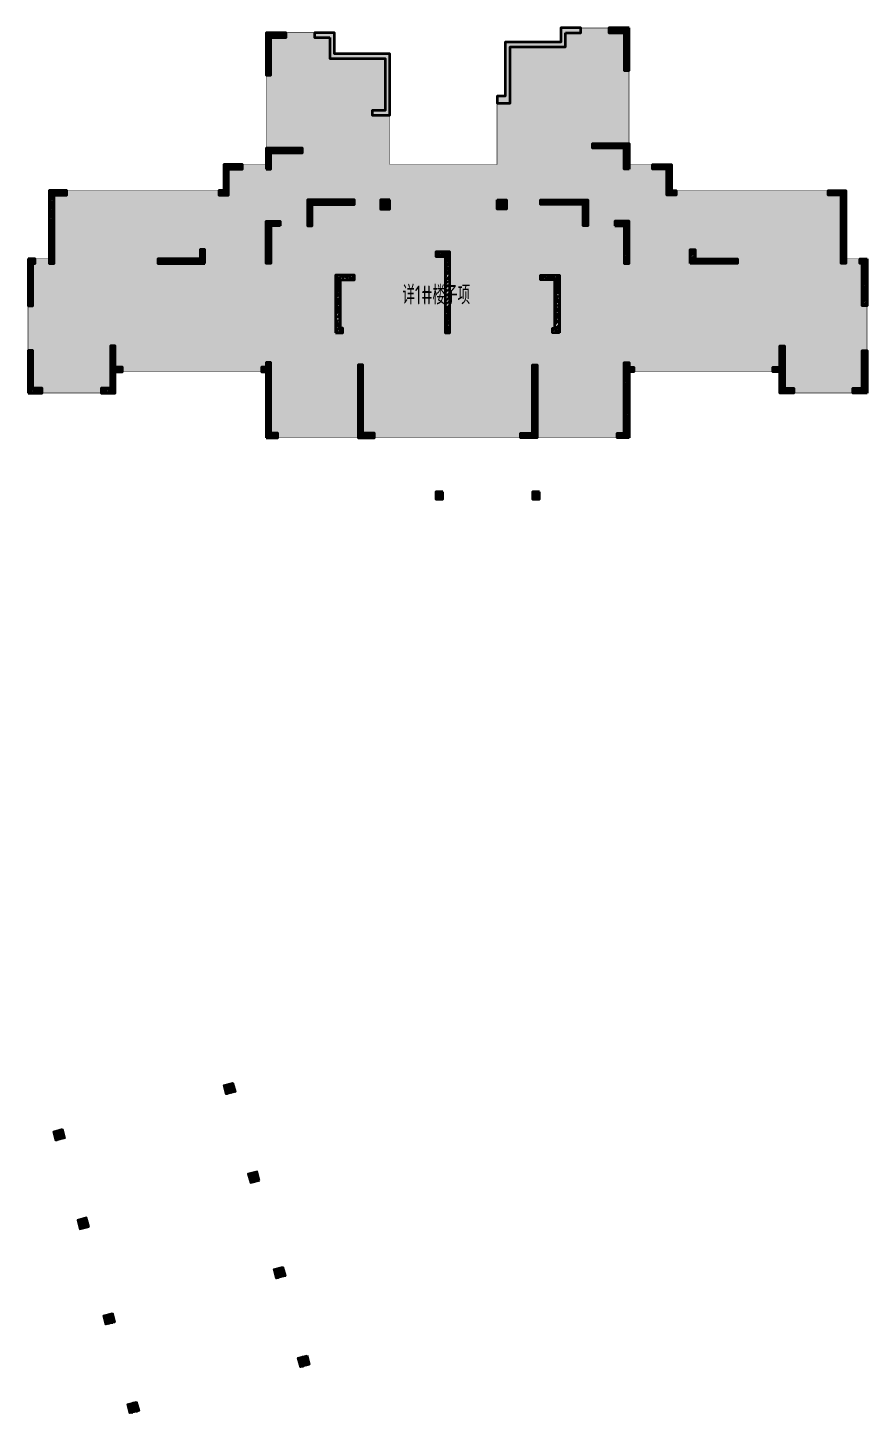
# Model space of a CAD drawing. Extents: x 923964 to 1204934, y 804567 to 1705037.
# Drawn here: x 925709 to 961334, y 865311 to 924137 of the extents above; entities that cross this region are included whole.
import ezdxf
from ezdxf.enums import TextEntityAlignment as Align

# ---------------------------------------------------------------- set-up
doc = ezdxf.new("R2010")
doc.units = 0
doc.header["$LTSCALE"] = 500
for name, color, linetype in [('S_COLU', 2, 'CONTINUOUS'), ('S_COLU_HACH', 15, 'CONTINUOUS'), ('S_WALL', 2, 'CONTINUOUS'), ('S_WALL_HACH', 30, 'CONTINUOUS'), ('S_WALL_OTHE_HACH', 33, 'CONTINUOUS'), ('主楼填充1', 1, 'CONTINUOUS')]:
    doc.layers.add(name, color=color, linetype=linetype)
doc.layers.add('S_POST_OTHE', color=110, linetype='CONTINUOUS', plot=False)
doc.styles.add('TH-STYLE3', font='tssdeng.shx', dxfattribs={"width": 0.7, "bigfont": 'tssdchn.shx'})
pattern_1 = [(45, (0, 0), (-44.1941738, 44.1941738), []), (50, (0, 0), (179.315046, -15.688034), [18.75, -206.25]), (355, (0, 0), (-34.687833, 188.048033), [15, -165]), (100.4514, (14.94, -1.3), (144.627345, 172.359886), [15.935047, -175.285528]), (46.1842, (0, 50), (266.810262, -41.379754), [28.125, -309.375]), (96.6356, (22.23, 46.55), (233.665676, 243.52947), [23.90257, -262.92825]), (351.1842, (0, 50), (233.665486, 243.52965), [22.5, -247.5]), (21, (25, 37.5), (149.226763, -100.654723), [18.75, -206.25]), (326, (25, 37.5), (60.828833, 181.28751), [15, -165]), (71.4514, (37.44, 29.11), (210.055657, 80.632624), [15.935047, -175.285528]), (37.5, (0, 0), (3.0399638, 83.2234635), [0, -163, 0, -167.5, 0, -165.625]), (7.5, (0, 0), (65.7673844, 98.602928), [0, -95.5, 0, -159.25, 0, -63.125]), (327.5, (-55.75, 0), (133.455609, -5.638718), [0, -62.5, 0, -195, 0, -258.75]), (317.5, (-80.75, 0), (145.796542, 25.026246), [0, -81.25, 0, -129.5, 0, -183.75])]
pattern_2 = [(50, (542840.39, 646297.85), (179.315046, -15.688034), [18.75, -206.25]), (355, (542840.39, 646297.85), (-34.68783, 188.04803), [15, -165]), (100.4514, (542855.33, 646296.54), (144.627345, 172.359886), [15.93505, -175.28553]), (46.1842, (542840.39, 646347.85), (266.81026, -41.37975), [28.125, -309.375]), (96.6356, (542862.62, 646344.4), (233.66568, 243.52947), [23.90257, -262.92825]), (351.1842, (542840.4, 646347.85), (233.66549, 243.52965), [22.5, -247.5]), (21, (542865.39, 646335.35), (149.226763, -100.654723), [18.75, -206.25]), (326, (542865.39, 646335.35), (60.82883, 181.28751), [15, -165]), (71.4514, (542877.82, 646326.96), (210.05566, 80.632624), [15.93505, -175.28553]), (37.5, (542840.386, 646297.85), (3.039964, 83.2234635), [0, -163, 0, -167.5, 0, -165.625]), (7.5, (542840.39, 646297.85), (65.767384, 98.602928), [0, -95.5, 0, -159.25, 0, -63.125]), (327.5, (542784.636, 646297.85), (133.455609, -5.638718), [0, -62.5, 0, -195, 0, -258.75]), (317.5, (542759.64, 646297.85), (145.796542, 25.026246), [0, -81.25, 0, -129.5, 0, -183.75]), (45, (542840.39, 646297.85), (-88.388348, 88.388348), [])]

msp = doc.modelspace()

# ---------------------------------------------------------------- hatches: boundary and pattern name
at = {"layer": 'S_COLU_HACH'}
h = msp.add_hatch(color=256, dxfattribs=at)
h.dxf.hatch_style = 1
h.paths.add_polyline_path([(941074, 916827), (940674, 916827), (940674, 916427), (941074, 916427)])
h = msp.add_hatch(color=256, dxfattribs=at)
h.dxf.hatch_style = 1
h.paths.add_polyline_path([(945624, 916827), (946024, 916827), (946024, 916427), (945624, 916427)])
for points in [[(943324, 904427), (943024, 904427), (943024, 904127), (943324, 904127)], [(947424, 904427), (947124, 904427), (947124, 904127), (947424, 904127)]]:
    msp.add_hatch(color=256, dxfattribs=at).paths.add_polyline_path(points)
h = msp.add_hatch(color=256, dxfattribs=at)
h.dxf.hatch_style = 1
h.paths.add_polyline_path([(934415, 879347), (934520, 878961), (934134, 878856), (934029, 879242)])
h = msp.add_hatch(color=256, dxfattribs=at)
h.dxf.hatch_style = 1
h.paths.add_polyline_path([(927183, 877382), (927288, 876996), (926902, 876891), (926797, 877277)])
h = msp.add_hatch(color=256, dxfattribs=at)
h.dxf.hatch_style = 1
h.paths.add_polyline_path([(935543, 875197), (935438, 875583), (935052, 875478), (935157, 875092)])
h = msp.add_hatch(color=256, dxfattribs=at)
h.dxf.hatch_style = 1
h.paths.add_polyline_path([(928310, 873232), (928206, 873618), (927820, 873513), (927924, 873127)])
h = msp.add_hatch(color=256, dxfattribs=at)
h.dxf.hatch_style = 1
h.paths.add_polyline_path([(936539, 871530), (936644, 871144), (936258, 871040), (936153, 871426)])
h = msp.add_hatch(color=256, dxfattribs=at)
h.dxf.hatch_style = 1
h.paths.add_polyline_path([(929307, 869565), (929412, 869179), (929026, 869074), (928921, 869460)])
h = msp.add_hatch(color=256, dxfattribs=at)
h.dxf.hatch_style = 1
h.paths.add_polyline_path([(937562, 867767), (937667, 867381), (937281, 867276), (937176, 867662)])
h = msp.add_hatch(color=256, dxfattribs=at)
h.dxf.hatch_style = 1
h.paths.add_polyline_path([(930329, 865802), (930434, 865416), (930048, 865311), (929943, 865697)])
at = {"layer": 'S_WALL_HACH'}
h = msp.add_hatch(color=256, dxfattribs=at)
h.dxf.hatch_style = 1
h.paths.add_polyline_path([(936024, 923727), (936674, 923727), (936674, 923927), (935824, 923927), (935824, 922127), (936024, 922127)])
h = msp.add_hatch(color=256, dxfattribs=at)
h.dxf.hatch_style = 1
h.paths.add_polyline_path([(938524, 923727), (938524, 922827), (940874, 922827), (940874, 920627), (940324, 920627), (940324, 920427), (941074, 920427), (941074, 923027), (938724, 923027), (938724, 923927), (937874, 923927), (937874, 923727)])
h = msp.add_hatch(color=256, dxfattribs=at)
h.dxf.hatch_style = 1
h.paths.add_polyline_path([(948524, 923927), (949174, 923927), (949174, 924127), (948324, 924127), (948324, 923527), (945974, 923527), (945974, 921227), (945624, 921227), (945624, 920927), (946174, 920927), (946174, 923327), (948524, 923327)])
h = msp.add_hatch(color=256, dxfattribs=at)
h.dxf.hatch_style = 1
h.paths.add_polyline_path([(951224, 924127), (950374, 924127), (950374, 923927), (951024, 923927), (951024, 922327), (951224, 922327)])
h = msp.add_hatch(color=256, dxfattribs=at)
h.dxf.hatch_style = 1
h.paths.add_polyline_path([(935824, 918127), (936024, 918127), (936024, 918827), (937374, 918827), (937374, 919027), (935824, 919027)])
h = msp.add_hatch(color=256, dxfattribs=at)
h.dxf.hatch_style = 1
h.paths.add_polyline_path([(951224, 918127), (951024, 918127), (951024, 919027), (949674, 919027), (949674, 919227), (951224, 919227)])
h = msp.add_hatch(color=256, dxfattribs=at)
h.dxf.hatch_style = 1
h.paths.add_polyline_path([(934024, 917227), (933824, 917227), (933824, 917027), (934224, 917027), (934224, 918127), (934824, 918127), (934824, 918327), (934024, 918327)])
h = msp.add_hatch(color=256, dxfattribs=at)
h.dxf.hatch_style = 1
h.paths.add_polyline_path([(953024, 917227), (953224, 917227), (953224, 917027), (952824, 917027), (952824, 918127), (952224, 918127), (952224, 918327), (953024, 918327)])
h = msp.add_hatch(color=256, dxfattribs=at)
h.dxf.hatch_style = 1
h.paths.add_polyline_path([(926824, 917027), (927374, 917027), (927374, 917227), (926624, 917227), (926624, 914127), (926824, 914127)])
h = msp.add_hatch(color=256, dxfattribs=at)
h.dxf.hatch_style = 1
h.paths.add_polyline_path([(960224, 917027), (959674, 917027), (959674, 917227), (960424, 917227), (960424, 914127), (960224, 914127)])
h = msp.add_hatch(color=256, dxfattribs=at)
h.dxf.hatch_style = 1
h.paths.add_polyline_path([(937774, 916627), (939574, 916627), (939574, 916827), (937574, 916827), (937574, 915727), (937774, 915727)])
h = msp.add_hatch(color=256, dxfattribs=at)
h.dxf.hatch_style = 1
h.paths.add_polyline_path([(949274, 916627), (947474, 916627), (947474, 916827), (949474, 916827), (949474, 915727), (949274, 915727)])
h = msp.add_hatch(color=256, dxfattribs=at)
h.dxf.hatch_style = 1
h.paths.add_polyline_path([(936424, 915727), (936024, 915727), (936024, 914127), (935824, 914127), (935824, 915927), (936424, 915927)])
h = msp.add_hatch(color=256, dxfattribs=at)
h.dxf.hatch_style = 1
h.paths.add_polyline_path([(950624, 915727), (951024, 915727), (951024, 914127), (951224, 914127), (951224, 915927), (950624, 915927)])
h = msp.add_hatch(color=256, dxfattribs=at)
h.dxf.hatch_style = 1
h.paths.add_polyline_path([(925724, 914327), (925724, 912327), (925924, 912327), (925924, 914127), (926024, 914127), (926024, 914327)])
h = msp.add_hatch(color=256, dxfattribs=at)
h.dxf.hatch_style = 1
h.paths.add_polyline_path([(933224, 914127), (933224, 914727), (933024, 914727), (933024, 914327), (931224, 914327), (931224, 914127)])
for points in [[(943424, 914427), (943424, 911177), (943624, 911177), (943624, 914627), (943024, 914627), (943024, 914427)], [(938774, 911177), (939074, 911177), (939074, 911377), (938974, 911377), (938974, 913427), (939574, 913427), (939574, 913627), (938774, 913627)], [(948274, 911177), (947974, 911177), (947974, 911377), (948074, 911377), (948074, 913427), (947474, 913427), (947474, 913627), (948274, 913627)]]:
    msp.add_hatch(color=256, dxfattribs=at).paths.add_polyline_path(points)
h = msp.add_hatch(color=256, dxfattribs=at)
h.dxf.hatch_style = 1
h.paths.add_polyline_path([(953824, 914127), (953824, 914727), (954024, 914727), (954024, 914327), (955824, 914327), (955824, 914127)])
h = msp.add_hatch(color=256, dxfattribs=at)
h.dxf.hatch_style = 1
h.paths.add_polyline_path([(961324, 914327), (961324, 912327), (961124, 912327), (961124, 914127), (961024, 914127), (961024, 914327)])
h = msp.add_hatch(color=256, dxfattribs=at)
h.dxf.hatch_style = 1
h.paths.add_polyline_path([(925724, 908627), (926324, 908627), (926324, 908827), (925924, 908827), (925924, 910427), (925724, 910427)])
h = msp.add_hatch(color=256, dxfattribs=at)
h.dxf.hatch_style = 1
h.paths.add_polyline_path([(929424, 909727), (929424, 910627), (929224, 910627), (929224, 908827), (928824, 908827), (928824, 908627), (929424, 908627), (929424, 909527), (929724, 909527), (929724, 909727)])
h = msp.add_hatch(color=256, dxfattribs=at)
h.dxf.hatch_style = 1
h.paths.add_polyline_path([(957624, 909727), (957624, 910627), (957824, 910627), (957824, 908827), (958224, 908827), (958224, 908627), (957624, 908627), (957624, 909527), (957324, 909527), (957324, 909727)])
h = msp.add_hatch(color=256, dxfattribs=at)
h.dxf.hatch_style = 1
h.paths.add_polyline_path([(961324, 908627), (960724, 908627), (960724, 908827), (961124, 908827), (961124, 910427), (961324, 910427)])
h = msp.add_hatch(color=256, dxfattribs=at)
h.dxf.hatch_style = 1
h.paths.add_polyline_path([(935824, 906727), (936324, 906727), (936324, 906927), (936024, 906927), (936024, 909927), (935824, 909927), (935824, 909727), (935624, 909727), (935624, 909527), (935824, 909527)])
h = msp.add_hatch(color=256, dxfattribs=at)
h.dxf.hatch_style = 1
h.paths.add_polyline_path([(939924, 906927), (939924, 909827), (939724, 909827), (939724, 906727), (940424, 906727), (940424, 906927)])
h = msp.add_hatch(color=256, dxfattribs=at)
h.dxf.hatch_style = 1
h.paths.add_polyline_path([(947124, 906927), (947124, 909827), (947324, 909827), (947324, 906727), (946624, 906727), (946624, 906927)])
h = msp.add_hatch(color=256, dxfattribs=at)
h.dxf.hatch_style = 1
h.paths.add_polyline_path([(951224, 906727), (950724, 906727), (950724, 906927), (951024, 906927), (951024, 909927), (951224, 909927), (951224, 909727), (951424, 909727), (951424, 909527), (951224, 909527)])
at = {"layer": 'S_WALL_OTHE_HACH'}
h = msp.add_hatch(dxfattribs=at)
h.set_pattern_fill('钢筋混凝土', color=256, scale=25)
h.set_pattern_definition(pattern_1)
h.paths.add_polyline_path([(936024, 923727), (936674, 923727), (936674, 923927), (935824, 923927), (935824, 922127), (936024, 922127)])
h = msp.add_hatch(dxfattribs=at)
h.set_pattern_fill('钢筋混凝土', color=256, scale=25)
h.set_pattern_definition(pattern_1)
h.paths.add_polyline_path([(938524, 923727), (938524, 922827), (940874, 922827), (940874, 920627), (940324, 920627), (940324, 920427), (941074, 920427), (941074, 923027), (938724, 923027), (938724, 923927), (937874, 923927), (937874, 923727)])
h = msp.add_hatch(dxfattribs=at)
h.set_pattern_fill('钢筋混凝土', color=256, scale=25)
h.set_pattern_definition(pattern_1)
h.paths.add_polyline_path([(948524, 923927), (949174, 923927), (949174, 924127), (948324, 924127), (948324, 923527), (945974, 923527), (945974, 921227), (945624, 921227), (945624, 920927), (946174, 920927), (946174, 923327), (948524, 923327)])
h = msp.add_hatch(dxfattribs=at)
h.set_pattern_fill('钢筋混凝土', color=256, scale=25)
h.set_pattern_definition(pattern_1)
h.paths.add_polyline_path([(951224, 924127), (950374, 924127), (950374, 923927), (951024, 923927), (951024, 922327), (951224, 922327)])
h = msp.add_hatch(dxfattribs=at)
h.set_pattern_fill('钢筋混凝土', color=256, scale=25)
h.set_pattern_definition(pattern_1)
h.paths.add_polyline_path([(935824, 918127), (936024, 918127), (936024, 918827), (937374, 918827), (937374, 919027), (935824, 919027)])
h = msp.add_hatch(dxfattribs=at)
h.set_pattern_fill('钢筋混凝土', color=256, scale=25)
h.set_pattern_definition(pattern_1)
h.paths.add_polyline_path([(951224, 918127), (951024, 918127), (951024, 919027), (949674, 919027), (949674, 919227), (951224, 919227)])
h = msp.add_hatch(dxfattribs=at)
h.set_pattern_fill('钢筋混凝土', color=256, scale=25)
h.set_pattern_definition(pattern_1)
h.paths.add_polyline_path([(934024, 917227), (933824, 917227), (933824, 917027), (934224, 917027), (934224, 918127), (934824, 918127), (934824, 918327), (934024, 918327)])
h = msp.add_hatch(dxfattribs=at)
h.set_pattern_fill('钢筋混凝土', color=256, scale=25)
h.set_pattern_definition(pattern_1)
h.paths.add_polyline_path([(953024, 917227), (953224, 917227), (953224, 917027), (952824, 917027), (952824, 918127), (952224, 918127), (952224, 918327), (953024, 918327)])
h = msp.add_hatch(dxfattribs=at)
h.set_pattern_fill('钢筋混凝土', color=256, scale=25)
h.set_pattern_definition(pattern_1)
h.paths.add_polyline_path([(926824, 917027), (927374, 917027), (927374, 917227), (926624, 917227), (926624, 914127), (926824, 914127)])
h = msp.add_hatch(dxfattribs=at)
h.set_pattern_fill('钢筋混凝土', color=256, scale=25)
h.set_pattern_definition(pattern_1)
h.paths.add_polyline_path([(960224, 917027), (959674, 917027), (959674, 917227), (960424, 917227), (960424, 914127), (960224, 914127)])
h = msp.add_hatch(dxfattribs=at)
h.set_pattern_fill('钢筋混凝土', color=256, scale=25)
h.set_pattern_definition(pattern_1)
h.paths.add_polyline_path([(937774, 916627), (939574, 916627), (939574, 916827), (937574, 916827), (937574, 915727), (937774, 915727)])
h = msp.add_hatch(dxfattribs=at)
h.set_pattern_fill('钢筋混凝土', color=256, scale=25)
h.set_pattern_definition(pattern_1)
h.paths.add_polyline_path([(941074, 916827), (940674, 916827), (940674, 916427), (941074, 916427)])
h = msp.add_hatch(dxfattribs=at)
h.set_pattern_fill('钢筋混凝土', color=256, scale=25)
h.set_pattern_definition(pattern_1)
h.paths.add_polyline_path([(945624, 916827), (946024, 916827), (946024, 916427), (945624, 916427)])
h = msp.add_hatch(dxfattribs=at)
h.set_pattern_fill('钢筋混凝土', color=256, scale=25)
h.set_pattern_definition(pattern_1)
h.paths.add_polyline_path([(949274, 916627), (947474, 916627), (947474, 916827), (949474, 916827), (949474, 915727), (949274, 915727)])
h = msp.add_hatch(dxfattribs=at)
h.set_pattern_fill('钢筋混凝土', color=256, scale=25)
h.set_pattern_definition(pattern_1)
h.paths.add_polyline_path([(936424, 915727), (936024, 915727), (936024, 914127), (935824, 914127), (935824, 915927), (936424, 915927)])
h = msp.add_hatch(dxfattribs=at)
h.set_pattern_fill('钢筋混凝土', color=256, scale=25)
h.set_pattern_definition(pattern_1)
h.paths.add_polyline_path([(950624, 915727), (951024, 915727), (951024, 914127), (951224, 914127), (951224, 915927), (950624, 915927)])
h = msp.add_hatch(dxfattribs=at)
h.set_pattern_fill('钢筋混凝土', color=256, scale=25)
h.set_pattern_definition(pattern_1)
h.paths.add_polyline_path([(925724, 914327), (925724, 912327), (925924, 912327), (925924, 914127), (926024, 914127), (926024, 914327)])
h = msp.add_hatch(dxfattribs=at)
h.set_pattern_fill('钢筋混凝土', color=256, scale=25)
h.set_pattern_definition(pattern_1)
h.paths.add_polyline_path([(933224, 914127), (933224, 914727), (933024, 914727), (933024, 914327), (931224, 914327), (931224, 914127)])
h = msp.add_hatch(dxfattribs=at)
h.set_pattern_fill('ARMORED', color=256, scale=25, style=0)
h.set_pattern_definition(pattern_2)
h.paths.add_polyline_path([(943424, 914427), (943424, 911177), (943624, 911177), (943624, 914627), (943024, 914627), (943024, 914427)])
h = msp.add_hatch(dxfattribs=at)
h.set_pattern_fill('钢筋混凝土', color=256, scale=25)
h.set_pattern_definition(pattern_1)
h.paths.add_polyline_path([(953824, 914127), (953824, 914727), (954024, 914727), (954024, 914327), (955824, 914327), (955824, 914127)])
h = msp.add_hatch(dxfattribs=at)
h.set_pattern_fill('钢筋混凝土', color=256, scale=25)
h.set_pattern_definition(pattern_1)
h.paths.add_polyline_path([(961324, 914327), (961324, 912327), (961124, 912327), (961124, 914127), (961024, 914127), (961024, 914327)])
h = msp.add_hatch(dxfattribs=at)
h.set_pattern_fill('ARMORED', color=256, scale=25, style=0)
h.set_pattern_definition(pattern_2)
h.paths.add_polyline_path([(938774, 911177), (939074, 911177), (939074, 911377), (938974, 911377), (938974, 913427), (939574, 913427), (939574, 913627), (938774, 913627)])
h = msp.add_hatch(dxfattribs=at)
h.set_pattern_fill('ARMORED', color=256, scale=25, style=0)
h.set_pattern_definition(pattern_2)
h.paths.add_polyline_path([(948274, 911177), (947974, 911177), (947974, 911377), (948074, 911377), (948074, 913427), (947474, 913427), (947474, 913627), (948274, 913627)])
h = msp.add_hatch(dxfattribs=at)
h.set_pattern_fill('钢筋混凝土', color=256, scale=25)
h.set_pattern_definition(pattern_1)
h.paths.add_polyline_path([(925724, 908627), (926324, 908627), (926324, 908827), (925924, 908827), (925924, 910427), (925724, 910427)])
h = msp.add_hatch(dxfattribs=at)
h.set_pattern_fill('钢筋混凝土', color=256, scale=25)
h.set_pattern_definition(pattern_1)
h.paths.add_polyline_path([(929424, 909727), (929424, 910627), (929224, 910627), (929224, 908827), (928824, 908827), (928824, 908627), (929424, 908627), (929424, 909527), (929724, 909527), (929724, 909727)])
h = msp.add_hatch(dxfattribs=at)
h.set_pattern_fill('钢筋混凝土', color=256, scale=25)
h.set_pattern_definition(pattern_1)
h.paths.add_polyline_path([(957624, 909727), (957624, 910627), (957824, 910627), (957824, 908827), (958224, 908827), (958224, 908627), (957624, 908627), (957624, 909527), (957324, 909527), (957324, 909727)])
h = msp.add_hatch(dxfattribs=at)
h.set_pattern_fill('钢筋混凝土', color=256, scale=25)
h.set_pattern_definition(pattern_1)
h.paths.add_polyline_path([(961324, 908627), (960724, 908627), (960724, 908827), (961124, 908827), (961124, 910427), (961324, 910427)])
h = msp.add_hatch(dxfattribs=at)
h.set_pattern_fill('钢筋混凝土', color=256, scale=25)
h.set_pattern_definition(pattern_1)
h.paths.add_polyline_path([(935824, 906727), (936324, 906727), (936324, 906927), (936024, 906927), (936024, 909927), (935824, 909927), (935824, 909727), (935624, 909727), (935624, 909527), (935824, 909527)])
h = msp.add_hatch(dxfattribs=at)
h.set_pattern_fill('钢筋混凝土', color=256, scale=25)
h.set_pattern_definition(pattern_1)
h.paths.add_polyline_path([(939924, 906927), (939924, 909827), (939724, 909827), (939724, 906727), (940424, 906727), (940424, 906927)])
h = msp.add_hatch(dxfattribs=at)
h.set_pattern_fill('钢筋混凝土', color=256, scale=25)
h.set_pattern_definition(pattern_1)
h.paths.add_polyline_path([(947124, 906927), (947124, 909827), (947324, 909827), (947324, 906727), (946624, 906727), (946624, 906927)])
h = msp.add_hatch(dxfattribs=at)
h.set_pattern_fill('钢筋混凝土', color=256, scale=25)
h.set_pattern_definition(pattern_1)
h.paths.add_polyline_path([(951224, 906727), (950724, 906727), (950724, 906927), (951024, 906927), (951024, 909927), (951224, 909927), (951224, 909727), (951424, 909727), (951424, 909527), (951224, 909527)])
h = msp.add_hatch(dxfattribs=at)
h.set_pattern_fill('ARMORED', color=256, scale=25, style=0)
h.set_pattern_definition([(50, (545190.39, 483997.85), (179.315046, -15.688034), [18.75, -206.25]), (355, (545190.39, 483997.85), (-34.687833, 188.048033), [15, -165]), (100.4514, (545205.33, 483996.54), (144.627345, 172.359886), [15.93505, -175.28553]), (46.1842, (545190.39, 484047.85), (266.81026, -41.37975), [28.125, -309.375]), (96.6356, (545212.62, 484044.4), (233.66568, 243.52947), [23.90257, -262.92825]), (351.1842, (545190.4, 484047.85), (233.66549, 243.52965), [22.5, -247.5]), (21, (545215.39, 484035.35), (149.226763, -100.654723), [18.75, -206.25]), (326, (545215.39, 484035.35), (60.828833, 181.28751), [15, -165]), (71.4514, (545227.82, 484026.96), (210.055657, 80.632624), [15.93505, -175.28553]), (37.5, (545190.386, 483997.85), (3.039964, 83.2234635), [0, -163, 0, -167.5, 0, -165.625]), (7.5, (545190.39, 483997.85), (65.767384, 98.602928), [0, -95.5, 0, -159.25, 0, -63.125]), (327.5, (545134.636, 483997.85), (133.455609, -5.638718), [0, -62.5, 0, -195, 0, -258.75]), (317.5, (545109.64, 483997.85), (145.796542, 25.026246), [0, -81.25, 0, -129.5, 0, -183.75]), (45, (545190.39, 483997.85), (-88.388348, 88.388348), [])])
h.paths.add_polyline_path([(943324, 904427), (943024, 904427), (943024, 904127), (943324, 904127)])
h = msp.add_hatch(dxfattribs=at)
h.set_pattern_fill('ARMORED', color=256, scale=25, style=0)
h.set_pattern_definition([(50, (549290.39, 483997.85), (179.315046, -15.688034), [18.75, -206.25]), (355, (549290.39, 483997.85), (-34.687833, 188.048033), [15, -165]), (100.4514, (549305.33, 483996.54), (144.627345, 172.359886), [15.93505, -175.28553]), (46.1842, (549290.39, 484047.85), (266.81026, -41.37975), [28.125, -309.375]), (96.6356, (549312.62, 484044.4), (233.66568, 243.52947), [23.90257, -262.92825]), (351.1842, (549290.4, 484047.85), (233.66549, 243.52965), [22.5, -247.5]), (21, (549315.39, 484035.35), (149.226763, -100.654723), [18.75, -206.25]), (326, (549315.39, 484035.35), (60.828833, 181.28751), [15, -165]), (71.4514, (549327.82, 484026.96), (210.055657, 80.632624), [15.93505, -175.28553]), (37.5, (549290.386, 483997.85), (3.039964, 83.2234635), [0, -163, 0, -167.5, 0, -165.625]), (7.5, (549290.39, 483997.85), (65.767384, 98.602928), [0, -95.5, 0, -159.25, 0, -63.125]), (327.5, (549234.636, 483997.85), (133.455609, -5.638718), [0, -62.5, 0, -195, 0, -258.75]), (317.5, (549209.64, 483997.85), (145.796542, 25.026246), [0, -81.25, 0, -129.5, 0, -183.75]), (45, (549290.39, 483997.85), (-88.388348, 88.388348), [])])
h.paths.add_polyline_path([(947424, 904427), (947124, 904427), (947124, 904127), (947424, 904127)])
h = msp.add_hatch(dxfattribs=at)
h.set_pattern_fill('钢筋混凝土', color=256, scale=25)
h.set_pattern_definition(pattern_1)
h.paths.add_polyline_path([(934415, 879347), (934520, 878961), (934134, 878856), (934029, 879242)])
h = msp.add_hatch(dxfattribs=at)
h.set_pattern_fill('钢筋混凝土', color=256, scale=25)
h.set_pattern_definition(pattern_1)
h.paths.add_polyline_path([(927183, 877382), (927288, 876996), (926902, 876891), (926797, 877277)])
h = msp.add_hatch(dxfattribs=at)
h.set_pattern_fill('钢筋混凝土', color=256, scale=25)
h.set_pattern_definition(pattern_1)
h.paths.add_polyline_path([(935543, 875197), (935438, 875583), (935052, 875478), (935157, 875092)])
h = msp.add_hatch(dxfattribs=at)
h.set_pattern_fill('钢筋混凝土', color=256, scale=25)
h.set_pattern_definition(pattern_1)
h.paths.add_polyline_path([(928310, 873232), (928206, 873618), (927820, 873513), (927924, 873127)])
h = msp.add_hatch(dxfattribs=at)
h.set_pattern_fill('钢筋混凝土', color=256, scale=25)
h.set_pattern_definition(pattern_1)
h.paths.add_polyline_path([(936539, 871530), (936644, 871144), (936258, 871040), (936153, 871426)])
h = msp.add_hatch(dxfattribs=at)
h.set_pattern_fill('钢筋混凝土', color=256, scale=25)
h.set_pattern_definition(pattern_1)
h.paths.add_polyline_path([(929307, 869565), (929412, 869179), (929026, 869074), (928921, 869460)])
h = msp.add_hatch(dxfattribs=at)
h.set_pattern_fill('钢筋混凝土', color=256, scale=25)
h.set_pattern_definition(pattern_1)
h.paths.add_polyline_path([(937562, 867767), (937667, 867381), (937281, 867276), (937176, 867662)])
h = msp.add_hatch(dxfattribs=at)
h.set_pattern_fill('钢筋混凝土', color=256, scale=25)
h.set_pattern_definition(pattern_1)
h.paths.add_polyline_path([(930329, 865802), (930434, 865416), (930048, 865311), (929943, 865697)])
at = {"layer": '主楼填充1'}
h = msp.add_hatch(dxfattribs=at)
h.set_pattern_fill('GRASS', color=1, scale=20)
h.set_pattern_definition([(90, (-420958.33, -221206.9), (-359.21, 359.21), [95.25, -623.17]), (45, (-420958.33, -221206.9), (-359.21024, 359.21024), [95.25, -412.75]), (135, (-420958.33, -221206.9), (-359.21024, -359.21024), [95.25, -412.75])])
h.paths.add_polyline_path([(935824, 906727), (935824, 909527), (929424, 909527), (929424, 908627), (925724, 908627), (925719, 914337), (926624, 914337), (926624, 917227), (934024, 917227), (934024, 918327), (935824, 918327), (935824, 923927), (938724, 923927), (938724, 923027), (941074, 923027), (941074, 918327), (945624, 918327), (945624, 921227), (945974, 921227), (945974, 923527), (948324, 923527), (948324, 924127), (951224, 924127), (951224, 918327), (953024, 918327), (953024, 917227), (960424, 917227), (960424, 914327), (961324, 914327), (961324, 908627), (957624, 908627), (957624, 909527), (951224, 909527), (951224, 906727)])

# ---------------------------------------------------------------- linework, layer by layer
at = {"layer": 'S_COLU', "lineweight": 35}
for points in [[(941074, 916827), (940674, 916827), (940674, 916427), (941074, 916427)], [(945624, 916827), (946024, 916827), (946024, 916427), (945624, 916427)], [(943324, 904427), (943024, 904427), (943024, 904127), (943324, 904127)], [(947424, 904427), (947124, 904427), (947124, 904127), (947424, 904127)]]:
    msp.add_lwpolyline(points, close=True, dxfattribs=at)
at = {"layer": 'S_COLU'}
for points in [[(934415, 879347), (934520, 878961), (934134, 878856), (934029, 879242)], [(927183, 877382), (927288, 876996), (926902, 876891), (926797, 877277)], [(935543, 875197), (935438, 875583), (935052, 875478), (935157, 875092)], [(928310, 873232), (928206, 873618), (927820, 873513), (927924, 873127)], [(936539, 871530), (936644, 871144), (936258, 871040), (936153, 871426)], [(929307, 869565), (929412, 869179), (929026, 869074), (928921, 869460)], [(937562, 867767), (937667, 867381), (937281, 867276), (937176, 867662)], [(930329, 865802), (930434, 865416), (930048, 865311), (929943, 865697)]]:
    msp.add_lwpolyline(points, close=True, dxfattribs=at)
at = {"layer": 'S_POST_OTHE', "color": 3}
for p, q in [((934029, 879242), (934520, 878961)), ((934415, 879347), (934134, 878856)), ((926797, 877277), (927288, 876996)), ((927183, 877382), (926902, 876891)), ((935543, 875197), (935052, 875478)), ((935157, 875092), (935438, 875583)), ((927924, 873127), (928206, 873618)), ((928310, 873232), (927820, 873513)), ((936153, 871426), (936644, 871144)), ((936539, 871530), (936258, 871040)), ((928921, 869460), (929412, 869179)), ((929307, 869565), (929026, 869074)), ((937562, 867767), (937281, 867276)), ((937176, 867662), (937667, 867381)), ((929943, 865697), (930434, 865416)), ((930329, 865802), (930048, 865311))]:
    msp.add_line(p, q, dxfattribs=at)
at = {"layer": 'S_WALL', "lineweight": 35}
for points in [[(936024, 923727), (936674, 923727), (936674, 923927), (935824, 923927), (935824, 922127), (936024, 922127)], [(938524, 923727), (938524, 922827), (940874, 922827), (940874, 920627), (940324, 920627), (940324, 920427), (941074, 920427), (941074, 923027), (938724, 923027), (938724, 923927), (937874, 923927), (937874, 923727)], [(948524, 923927), (949174, 923927), (949174, 924127), (948324, 924127), (948324, 923527), (945974, 923527), (945974, 921227), (945624, 921227), (945624, 920927), (946174, 920927), (946174, 923327), (948524, 923327)], [(951224, 924127), (950374, 924127), (950374, 923927), (951024, 923927), (951024, 922327), (951224, 922327)], [(935824, 918127), (936024, 918127), (936024, 918827), (937374, 918827), (937374, 919027), (935824, 919027)], [(951224, 918127), (951024, 918127), (951024, 919027), (949674, 919027), (949674, 919227), (951224, 919227)], [(934024, 917227), (933824, 917227), (933824, 917027), (934224, 917027), (934224, 918127), (934824, 918127), (934824, 918327), (934024, 918327)], [(953024, 917227), (953224, 917227), (953224, 917027), (952824, 917027), (952824, 918127), (952224, 918127), (952224, 918327), (953024, 918327)], [(926824, 917027), (927374, 917027), (927374, 917227), (926624, 917227), (926624, 914127), (926824, 914127)], [(960224, 917027), (959674, 917027), (959674, 917227), (960424, 917227), (960424, 914127), (960224, 914127)], [(937774, 916627), (939574, 916627), (939574, 916827), (937574, 916827), (937574, 915727), (937774, 915727)], [(949274, 916627), (947474, 916627), (947474, 916827), (949474, 916827), (949474, 915727), (949274, 915727)], [(925724, 914327), (925724, 912327), (925924, 912327), (925924, 914127), (926024, 914127), (926024, 914327)], [(933224, 914127), (933224, 914727), (933024, 914727), (933024, 914327), (931224, 914327), (931224, 914127)], [(943424, 914427), (943424, 911177), (943624, 911177), (943624, 914627), (943024, 914627), (943024, 914427)], [(953824, 914127), (953824, 914727), (954024, 914727), (954024, 914327), (955824, 914327), (955824, 914127)], [(961324, 914327), (961324, 912327), (961124, 912327), (961124, 914127), (961024, 914127), (961024, 914327)], [(938774, 911177), (939074, 911177), (939074, 911377), (938974, 911377), (938974, 913427), (939574, 913427), (939574, 913627), (938774, 913627)], [(948274, 911177), (947974, 911177), (947974, 911377), (948074, 911377), (948074, 913427), (947474, 913427), (947474, 913627), (948274, 913627)], [(925724, 908627), (926324, 908627), (926324, 908827), (925924, 908827), (925924, 910427), (925724, 910427)], [(929424, 909727), (929424, 910627), (929224, 910627), (929224, 908827), (928824, 908827), (928824, 908627), (929424, 908627), (929424, 909527), (929724, 909527), (929724, 909727)], [(957624, 909727), (957624, 910627), (957824, 910627), (957824, 908827), (958224, 908827), (958224, 908627), (957624, 908627), (957624, 909527), (957324, 909527), (957324, 909727)], [(961324, 908627), (960724, 908627), (960724, 908827), (961124, 908827), (961124, 910427), (961324, 910427)], [(935824, 906727), (936324, 906727), (936324, 906927), (936024, 906927), (936024, 909927), (935824, 909927), (935824, 909727), (935624, 909727), (935624, 909527), (935824, 909527)], [(939924, 906927), (939924, 909827), (939724, 909827), (939724, 906727), (940424, 906727), (940424, 906927)], [(947124, 906927), (947124, 909827), (947324, 909827), (947324, 906727), (946624, 906727), (946624, 906927)], [(951224, 906727), (950724, 906727), (950724, 906927), (951024, 906927), (951024, 909927), (951224, 909927), (951224, 909727), (951424, 909727), (951424, 909527), (951224, 909527)]]:
    msp.add_lwpolyline(points, close=True, dxfattribs=at)
for points in [[(936424, 915727), (936024, 915727), (936024, 914127), (935824, 914127), (935824, 915927), (936424, 915927), (936424, 915727)], [(950624, 915727), (951024, 915727), (951024, 914127), (951224, 914127), (951224, 915927), (950624, 915927), (950624, 915727)]]:
    msp.add_lwpolyline(points, dxfattribs=at)
at = {"layer": '主楼填充1', "color": 1, "const_width": 20}
msp.add_lwpolyline([(935824, 906727), (935824, 909527), (929424, 909527), (929424, 908627), (925724, 908627), (925719, 914337), (926624, 914337), (926624, 917227), (934024, 917227), (934024, 918327), (935824, 918327), (935824, 923927), (938724, 923927), (938724, 923027), (941074, 923027), (941074, 918327), (945624, 918327), (945624, 921227), (945974, 921227), (945974, 923527), (948324, 923527), (948324, 924127), (951224, 924127), (951224, 918327), (953024, 918327), (953024, 917227), (960424, 917227), (960424, 914327), (961324, 914327), (961324, 908627), (957624, 908627), (957624, 909527), (951224, 909527), (951224, 906727)], close=True, dxfattribs=at)

# ---------------------------------------------------------------- texts
at = {"layer": '主楼填充1', "color": 1, "style": 'TH-STYLE3', "width": 0.7}
msp.add_text('详1#楼子项', height=800, rotation=359.99998, dxfattribs=at).set_placement((943044, 912789), align=Align.MIDDLE_CENTER)

doc.saveas('drawing.dxf')
